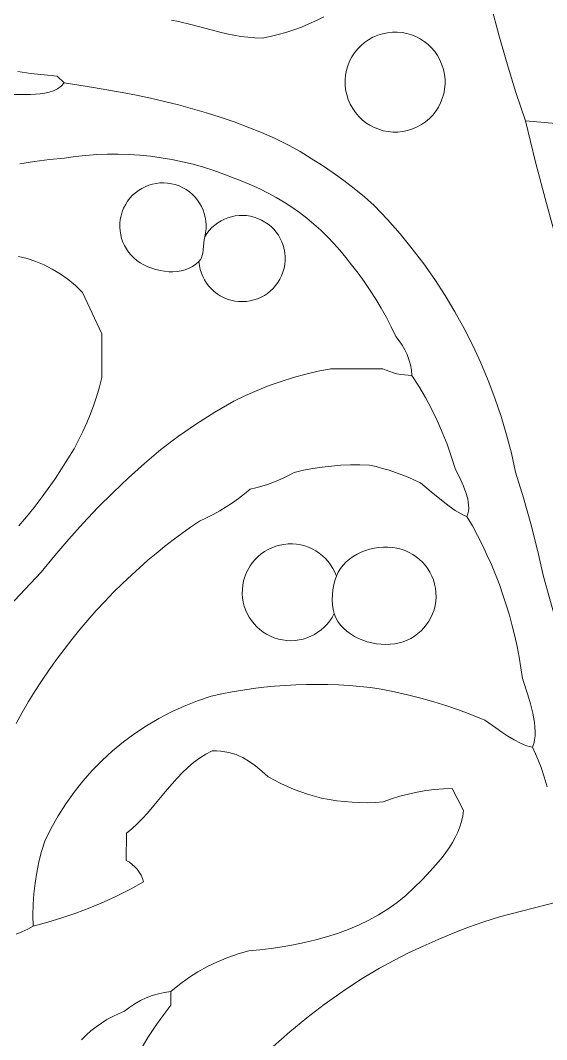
# Model space of a CAD drawing. Header units: inches. Extents: x 37.2 to 70.6, y 17.4 to 61.6.
# Drawn here: x 60.17 to 65.13, y 23.43 to 33.05 of the extents above; entities that cross this region are included whole.
import ezdxf

# ---------------------------------------------------------------- set-up
doc = ezdxf.new("R2010")
doc.units = ezdxf.units.IN
doc.header["$MEASUREMENT"] = 0
doc.layers.add('10_CLOSED_AREAS', color=7, linetype='CONTINUOUS', lineweight=18)
doc.layers.add('20_EXACT_CIRCLES', color=7, linetype='CONTINUOUS', lineweight=18)

msp = doc.modelspace()

# ---------------------------------------------------------------- linework, layer by layer
at = {"layer": '10_CLOSED_AREAS'}
for points in [[(65.2356, 30.9313), (65.128, 31.3195), (65.0265, 31.7093), (64.9311, 32.1006), (64.8409, 32.3684), (64.7571, 32.6381), (64.6797, 32.9097), (64.6086, 33.1831)], [(64.6086, 33.1831), (64.6797, 32.9097), (64.7571, 32.6381), (64.8409, 32.3684), (64.9311, 32.1006), (65.6475, 32.0362)], [(63.0276, 33.0807), (62.9586, 33.0459), (62.8884, 33.014), (62.817, 32.9847), (62.7446, 32.9583), (62.6712, 32.9347), (62.5969, 32.914), (62.5219, 32.8961), (62.4461, 32.8812), (62.3786, 32.8826), (62.3116, 32.8878), (62.2451, 32.8964), (62.1791, 32.9077), (62.1133, 32.9214), (62.0479, 32.9369), (61.9175, 32.971), (61.7873, 33.006), (61.6568, 33.0378), (61.5913, 33.0511)], [(61.5913, 33.0511), (61.6568, 33.0378), (61.7873, 33.006), (61.9175, 32.971), (62.0479, 32.9369), (62.1133, 32.9214), (62.1791, 32.9077), (62.2451, 32.8964), (62.3116, 32.8878), (62.3786, 32.8826), (62.4461, 32.8812), (62.5219, 32.8961), (62.5969, 32.914), (62.6712, 32.9347), (62.7446, 32.9583), (62.817, 32.9847), (62.8884, 33.014), (62.9586, 33.0459), (63.0276, 33.0807)], [(60.0733, 32.3492), (60.2619, 32.3486), (60.3082, 32.3501), (60.3535, 32.3538), (60.3973, 32.3602), (60.4393, 32.37), (60.479, 32.384), (60.516, 32.4029), (60.5499, 32.4272), (60.5804, 32.4578), (60.515, 32.5227), (60.3904, 32.534), (60.2661, 32.5478), (60.1421, 32.5642)], [(60.1421, 32.5642), (60.2661, 32.5478), (60.3904, 32.534), (60.515, 32.5227), (60.5804, 32.4578), (60.8551, 32.4148), (61.1264, 32.3671), (61.2608, 32.3408), (61.3944, 32.3126), (61.5273, 32.2822), (61.6595, 32.2494), (61.7911, 32.214), (61.9221, 32.1756), (62.0524, 32.1341), (62.1823, 32.0893), (62.3116, 32.0408), (62.4405, 31.9884), (62.569, 31.9319), (62.697, 31.8711), (62.8047, 31.8098), (62.9106, 31.7456), (63.0147, 31.6786), (63.1168, 31.6086), (63.217, 31.5359), (63.3151, 31.4605), (63.4111, 31.3823), (63.505, 31.3014), (63.6294, 31.1694), (63.7487, 31.0334), (63.8628, 30.8935), (63.9716, 30.7498), (64.0751, 30.6024), (64.1732, 30.4516), (64.2658, 30.2975), (64.3527, 30.1403), (64.434, 29.98), (64.5096, 29.8168), (64.5793, 29.651), (64.643, 29.4826), (64.7008, 29.3119), (64.7525, 29.1389), (64.7981, 28.9638), (64.8374, 28.7867), (64.9128, 28.5433), (64.9818, 28.298), (65.0445, 28.051), (65.1008, 27.8025), (65.2787, 27.1603)], [(65.2787, 27.1603), (65.1008, 27.8025), (65.0445, 28.051), (64.9818, 28.298), (64.9128, 28.5433), (64.8374, 28.7867), (64.7981, 28.9638), (64.7525, 29.1389), (64.7008, 29.3119), (64.643, 29.4826), (64.5793, 29.651), (64.5096, 29.8168), (64.434, 29.98), (64.3527, 30.1403), (64.2658, 30.2975), (64.1732, 30.4516), (64.0751, 30.6024), (63.9716, 30.7498), (63.8628, 30.8935), (63.7487, 31.0334), (63.6294, 31.1694), (63.505, 31.3014), (63.4111, 31.3823), (63.3151, 31.4605), (63.217, 31.5359), (63.1168, 31.6086), (63.0147, 31.6786), (62.9106, 31.7456), (62.8047, 31.8098), (62.697, 31.8711), (62.569, 31.9319), (62.4405, 31.9884), (62.3116, 32.0408), (62.1823, 32.0893), (62.0524, 32.1341), (61.9221, 32.1756), (61.7911, 32.214), (61.6595, 32.2494), (61.5273, 32.2822), (61.3944, 32.3126), (61.2608, 32.3408), (61.1264, 32.3671), (60.8551, 32.4148), (60.5804, 32.4578), (60.5499, 32.4272), (60.516, 32.4029), (60.479, 32.384), (60.4393, 32.37), (60.3973, 32.3602), (60.3535, 32.3538), (60.3082, 32.3501), (60.2619, 32.3486), (60.0733, 32.3492)], [(60.0609, 27.5227), (60.3642, 27.8428), (60.4916, 28.0003), (60.6231, 28.1542), (60.7585, 28.3046), (60.8978, 28.4513), (61.0409, 28.5943), (61.1878, 28.7335), (61.3384, 28.8688), (61.4926, 29.0001), (61.6578, 29.1236), (61.8274, 29.241), (62.0012, 29.352), (62.179, 29.4566), (62.2884, 29.5089), (62.3994, 29.5573), (62.512, 29.6016), (62.6261, 29.6418), (62.7416, 29.6779), (62.8584, 29.7099), (62.9763, 29.7376), (63.0952, 29.7612), (63.5851, 29.7612), (63.6176, 29.7467), (63.6508, 29.7341), (63.6846, 29.7233), (63.7189, 29.7144), (63.7536, 29.7074), (63.7887, 29.7023), (63.8241, 29.6992), (63.8596, 29.698), (63.8545, 29.7487), (63.8451, 29.7986), (63.8317, 29.8473), (63.8143, 29.8947), (63.7929, 29.9404), (63.7679, 29.9843), (63.7391, 30.026), (63.7068, 30.0655), (63.6642, 30.1555), (63.6188, 30.2441), (63.5707, 30.3312), (63.5199, 30.4167), (63.4664, 30.5006), (63.4103, 30.5827), (63.3516, 30.6632), (63.2904, 30.7418), (63.2369, 30.8114), (63.1809, 30.8789), (63.1225, 30.944), (63.0619, 31.0068), (62.999, 31.0673), (62.934, 31.1252), (62.8669, 31.1807), (62.7978, 31.2337), (62.7268, 31.284), (62.654, 31.3316), (62.5794, 31.3766), (62.503, 31.4188), (62.4251, 31.4581), (62.3456, 31.4946), (62.2646, 31.5281), (62.1822, 31.5586), (62.0869, 31.5967), (61.9905, 31.6313), (61.8932, 31.6624), (61.7949, 31.69), (61.6959, 31.7142), (61.5962, 31.7349), (61.4959, 31.752), (61.395, 31.7657), (61.2938, 31.7758), (61.1922, 31.7824), (61.0904, 31.7854), (60.9885, 31.7849), (60.8865, 31.7808), (60.7846, 31.7732), (60.6829, 31.7619), (60.5813, 31.747), (60.4403, 31.7347), (60.3002, 31.7166), (60.161, 31.6928)], [(60.161, 31.6928), (60.3002, 31.7166), (60.4403, 31.7347), (60.5813, 31.747), (60.6829, 31.7619), (60.7846, 31.7732), (60.8865, 31.7808), (60.9885, 31.7849), (61.0904, 31.7854), (61.1922, 31.7824), (61.2938, 31.7758), (61.395, 31.7657), (61.4959, 31.752), (61.5962, 31.7349), (61.6959, 31.7142), (61.7949, 31.69), (61.8932, 31.6624), (61.9905, 31.6313), (62.0869, 31.5967), (62.1822, 31.5586), (62.2646, 31.5281), (62.3456, 31.4946), (62.4251, 31.4581), (62.503, 31.4188), (62.5794, 31.3766), (62.654, 31.3316), (62.7268, 31.284), (62.7978, 31.2337), (62.8669, 31.1807), (62.934, 31.1252), (62.999, 31.0673), (63.0619, 31.0068), (63.1225, 30.944), (63.1809, 30.8789), (63.2369, 30.8114), (63.2904, 30.7418), (63.3516, 30.6632), (63.4103, 30.5827), (63.4664, 30.5006), (63.5199, 30.4167), (63.5707, 30.3312), (63.6188, 30.2441), (63.6642, 30.1555), (63.7068, 30.0655), (63.7391, 30.026), (63.7679, 29.9843), (63.7929, 29.9404), (63.8143, 29.8947), (63.8317, 29.8473), (63.8451, 29.7986), (63.8545, 29.7487), (63.8596, 29.698), (63.9253, 29.5956), (63.9869, 29.4907), (64.0443, 29.3837), (64.0975, 29.2745), (64.1463, 29.1633), (64.1909, 29.0503), (64.231, 28.9356), (64.2666, 28.8192), (64.3198, 28.7108), (64.3459, 28.6522), (64.3687, 28.5923), (64.3858, 28.5325), (64.3914, 28.503), (64.3947, 28.4741), (64.3955, 28.4458), (64.3933, 28.4184), (64.388, 28.3921), (64.3791, 28.3669), (64.4297, 28.2783), (64.478, 28.1887), (64.524, 28.0979), (64.5676, 28.0061), (64.6089, 27.9132), (64.6477, 27.8194), (64.6842, 27.7247), (64.7183, 27.6291), (64.75, 27.5326), (64.7792, 27.4354), (64.806, 27.3374), (64.8302, 27.2388), (64.852, 27.1395), (64.8713, 27.0396), (64.8881, 26.9391), (64.9024, 26.8382), (64.954, 26.6855), (64.9793, 26.5995), (65.0009, 26.5109), (65.0159, 26.4229), (65.0202, 26.38), (65.0219, 26.3383), (65.0206, 26.2983), (65.0161, 26.2602), (65.008, 26.2245), (64.996, 26.1915), (65.0381, 26.1004), (65.0753, 26.0073), (65.1076, 25.9126), (65.1349, 25.8164)], [(60.1521, 28.2796), (60.2247, 28.365), (60.2951, 28.452), (60.3635, 28.5406), (60.4298, 28.6308), (60.4939, 28.7225), (60.5558, 28.8157), (60.6156, 28.9104), (60.6731, 29.0065), (60.7157, 29.0866), (60.7555, 29.168), (60.7926, 29.2506), (60.8269, 29.3344), (60.8584, 29.4193), (60.887, 29.5052), (60.9128, 29.592), (60.9357, 29.6798), (60.9338, 30.0901), (60.7537, 30.4819), (60.6858, 30.5471), (60.6154, 30.6053), (60.5427, 30.6567), (60.4679, 30.7016), (60.3911, 30.7403), (60.3124, 30.773), (60.232, 30.8), (60.15, 30.8214)], [(60.15, 30.8214), (60.232, 30.8), (60.3124, 30.773), (60.3911, 30.7403), (60.4679, 30.7016), (60.5427, 30.6567), (60.6154, 30.6053), (60.6858, 30.5471), (60.7537, 30.4819), (60.9338, 30.0901), (60.9357, 29.6798), (60.9128, 29.592), (60.887, 29.5052), (60.8584, 29.4193), (60.8269, 29.3344), (60.7926, 29.2506), (60.7555, 29.168), (60.7157, 29.0866), (60.6731, 29.0065), (60.6156, 28.9104), (60.5558, 28.8157), (60.4939, 28.7225), (60.4298, 28.6308), (60.3635, 28.5406), (60.2951, 28.452), (60.2247, 28.365), (60.1521, 28.2796)], [(60.1265, 26.4151), (60.1845, 26.5192), (60.2447, 26.6219), (60.3071, 26.7232), (60.3717, 26.8231), (60.4384, 26.9216), (60.5072, 27.0185), (60.5781, 27.1139), (60.651, 27.2078), (60.726, 27.3), (60.803, 27.3906), (60.8819, 27.4796), (60.9628, 27.5669), (61.0457, 27.6524), (61.1304, 27.7362), (61.217, 27.8181), (61.2926, 27.8867), (61.3694, 27.9538), (61.4476, 28.0194), (61.5269, 28.0834), (61.6076, 28.1459), (61.6894, 28.2068), (61.7724, 28.2661), (61.8565, 28.3238), (61.9211, 28.3535), (61.9844, 28.3857), (62.0465, 28.4201), (62.1071, 28.457), (62.1663, 28.496), (62.224, 28.5374), (62.2801, 28.5809), (62.3345, 28.6266), (62.389, 28.639), (62.4428, 28.6535), (62.496, 28.6701), (62.5485, 28.6887), (62.6002, 28.7094), (62.6511, 28.7322), (62.701, 28.757), (62.75, 28.7837), (62.8372, 28.8035), (62.9249, 28.8201), (63.0132, 28.8334), (63.1018, 28.8436), (63.1907, 28.8505), (63.2799, 28.8541), (63.3692, 28.8546), (63.4585, 28.8517), (63.521, 28.8375), (63.583, 28.8212), (63.6444, 28.8031), (63.7051, 28.783), (63.7652, 28.761), (63.8246, 28.737), (63.8832, 28.7112), (63.9411, 28.6836), (64.0421, 28.5996), (64.1533, 28.5075), (64.2106, 28.4637), (64.2679, 28.4243), (64.3244, 28.3913), (64.352, 28.3779), (64.3791, 28.3669), (64.388, 28.3921), (64.3933, 28.4184), (64.3955, 28.4458), (64.3947, 28.4741), (64.3914, 28.503), (64.3858, 28.5325), (64.3687, 28.5923), (64.3459, 28.6522), (64.3198, 28.7108), (64.2666, 28.8192), (64.231, 28.9356), (64.1909, 29.0503), (64.1463, 29.1633), (64.0975, 29.2745), (64.0443, 29.3837), (63.9869, 29.4907), (63.9253, 29.5956), (63.8596, 29.698), (63.8241, 29.6992), (63.7887, 29.7023), (63.7536, 29.7074), (63.7189, 29.7144), (63.6846, 29.7233), (63.6508, 29.7341), (63.6176, 29.7467), (63.5851, 29.7612), (63.0952, 29.7612), (62.9763, 29.7376), (62.8584, 29.7099), (62.7416, 29.6779), (62.6261, 29.6418), (62.512, 29.6016), (62.3994, 29.5573), (62.2884, 29.5089), (62.179, 29.4566), (62.0012, 29.352), (61.8274, 29.241), (61.6578, 29.1236), (61.4926, 29.0001), (61.3384, 28.8688), (61.1878, 28.7335), (61.0409, 28.5943), (60.8978, 28.4513), (60.7585, 28.3046), (60.6231, 28.1542), (60.4916, 28.0003), (60.3642, 27.8428), (60.0609, 27.5227)], [(60.1259, 24.4278), (60.1814, 24.4494), (60.2356, 24.4746), (60.2882, 24.5032), (60.2852, 24.6051), (60.2869, 24.7068), (60.2934, 24.8083), (60.3046, 24.9092), (60.3205, 25.0096), (60.3411, 25.1091), (60.3663, 25.2077), (60.3962, 25.3051), (60.4567, 25.4265), (60.5232, 25.5439), (60.5955, 25.6572), (60.6734, 25.7661), (60.7566, 25.8706), (60.845, 25.9704), (60.9383, 26.0654), (61.0364, 26.1553), (61.139, 26.2401), (61.246, 26.3194), (61.357, 26.3931), (61.472, 26.4611), (61.5907, 26.5232), (61.7129, 26.5792), (61.8384, 26.6288), (61.9669, 26.672), (62.0656, 26.6934), (62.1647, 26.7125), (62.2641, 26.7294), (62.3638, 26.744), (62.4637, 26.7562), (62.5639, 26.7662), (62.6642, 26.7739), (62.7647, 26.7793), (62.8652, 26.7825), (62.9659, 26.7833), (63.0665, 26.7818), (63.1671, 26.778), (63.2677, 26.7719), (63.3682, 26.7636), (63.4685, 26.7529), (63.5686, 26.7399), (63.6943, 26.7147), (63.8192, 26.6862), (63.9432, 26.6544), (64.0664, 26.6192), (64.1885, 26.5807), (64.3095, 26.539), (64.4295, 26.4939), (64.5482, 26.4456), (64.6504, 26.3722), (64.7065, 26.3328), (64.7647, 26.2943), (64.8238, 26.2589), (64.8827, 26.2286), (64.9405, 26.2054), (64.9686, 26.1972), (64.996, 26.1915), (65.008, 26.2245), (65.0161, 26.2602), (65.0206, 26.2983), (65.0219, 26.3383), (65.0202, 26.38), (65.0159, 26.4229), (65.0009, 26.5109), (64.9793, 26.5995), (64.954, 26.6855), (64.9024, 26.8382), (64.8881, 26.9391), (64.8713, 27.0396), (64.852, 27.1395), (64.8302, 27.2388), (64.806, 27.3374), (64.7792, 27.4354), (64.75, 27.5326), (64.7183, 27.6291), (64.6842, 27.7247), (64.6477, 27.8194), (64.6089, 27.9132), (64.5676, 28.0061), (64.524, 28.0979), (64.478, 28.1887), (64.4297, 28.2783), (64.3791, 28.3669), (64.352, 28.3779), (64.3244, 28.3913), (64.2679, 28.4243), (64.2106, 28.4637), (64.1533, 28.5075), (64.0421, 28.5996), (63.9411, 28.6836), (63.8832, 28.7112), (63.8246, 28.737), (63.7652, 28.761), (63.7051, 28.783), (63.6444, 28.8031), (63.583, 28.8212), (63.521, 28.8375), (63.4585, 28.8517), (63.3692, 28.8546), (63.2799, 28.8541), (63.1907, 28.8505), (63.1018, 28.8436), (63.0132, 28.8334), (62.9249, 28.8201), (62.8372, 28.8035), (62.75, 28.7837), (62.701, 28.757), (62.6511, 28.7322), (62.6002, 28.7094), (62.5485, 28.6887), (62.496, 28.6701), (62.4428, 28.6535), (62.389, 28.639), (62.3345, 28.6266), (62.2801, 28.5809), (62.224, 28.5374), (62.1663, 28.496), (62.1071, 28.457), (62.0465, 28.4201), (61.9844, 28.3857), (61.9211, 28.3535), (61.8565, 28.3238), (61.7724, 28.2661), (61.6894, 28.2068), (61.6076, 28.1459), (61.5269, 28.0834), (61.4476, 28.0194), (61.3694, 27.9538), (61.2926, 27.8867), (61.217, 27.8181), (61.1304, 27.7362), (61.0457, 27.6524), (60.9628, 27.5669), (60.8819, 27.4796), (60.803, 27.3906), (60.726, 27.3), (60.651, 27.2078), (60.5781, 27.1139), (60.5072, 27.0185), (60.4384, 26.9216), (60.3717, 26.8231), (60.3071, 26.7232), (60.2447, 26.6219), (60.1845, 26.5192), (60.1265, 26.4151)], [(65.1349, 25.8164), (65.1076, 25.9126), (65.0753, 26.0073), (65.0381, 26.1004), (64.996, 26.1915), (64.9686, 26.1972), (64.9405, 26.2054), (64.8827, 26.2286), (64.8238, 26.2589), (64.7647, 26.2943), (64.7065, 26.3328), (64.6504, 26.3722), (64.5482, 26.4456), (64.4295, 26.4939), (64.3095, 26.539), (64.1885, 26.5807), (64.0664, 26.6192), (63.9432, 26.6544), (63.8192, 26.6862), (63.6943, 26.7147), (63.5686, 26.7399), (63.4685, 26.7529), (63.3682, 26.7636), (63.2677, 26.7719), (63.1671, 26.778), (63.0665, 26.7818), (62.9659, 26.7833), (62.8652, 26.7825), (62.7647, 26.7793), (62.6642, 26.7739), (62.5639, 26.7662), (62.4637, 26.7562), (62.3638, 26.744), (62.2641, 26.7294), (62.1647, 26.7125), (62.0656, 26.6934), (61.9669, 26.672), (61.8384, 26.6288), (61.7129, 26.5792), (61.5907, 26.5232), (61.472, 26.4611), (61.357, 26.3931), (61.246, 26.3194), (61.139, 26.2401), (61.0364, 26.1553), (60.9383, 26.0654), (60.845, 25.9704), (60.7566, 25.8706), (60.6734, 25.7661), (60.5955, 25.6572), (60.5232, 25.5439), (60.4567, 25.4265), (60.3962, 25.3051), (60.3663, 25.2077), (60.3411, 25.1091), (60.3205, 25.0096), (60.3046, 24.9092), (60.2934, 24.8083), (60.2869, 24.7068), (60.2852, 24.6051), (60.2882, 24.5032), (60.424, 24.5393), (60.5584, 24.58), (60.6911, 24.6254), (60.8222, 24.6753), (60.9515, 24.7297), (61.0788, 24.7886), (61.2041, 24.8519), (61.3272, 24.9197), (61.3177, 24.9521), (61.3047, 24.983), (61.2884, 25.012), (61.2691, 25.039), (61.2468, 25.0636), (61.2219, 25.0857), (61.1945, 25.105), (61.1648, 25.1212), (61.166, 25.3799), (61.218, 25.4222), (61.2682, 25.4685), (61.3169, 25.518), (61.3645, 25.5701), (61.4577, 25.6795), (61.5507, 25.7913), (61.6463, 25.9001), (61.6958, 25.9518), (61.7471, 26.0007), (61.8003, 26.0461), (61.856, 26.0876), (61.9143, 26.1242), (61.9757, 26.1555), (62.0177, 26.1557), (62.0576, 26.1535), (62.0957, 26.1488), (62.1321, 26.1418), (62.167, 26.1326), (62.2006, 26.1213), (62.2331, 26.1079), (62.2646, 26.0927), (62.3256, 26.0566), (62.3849, 26.014), (62.444, 25.9654), (62.5045, 25.9117), (62.5636, 25.8785), (62.6238, 25.8475), (62.6851, 25.8189), (62.7475, 25.7925), (62.8107, 25.7686), (62.8749, 25.747), (62.9399, 25.7279), (63.0056, 25.7112), (63.0776, 25.6972), (63.1499, 25.6859), (63.2226, 25.6772), (63.2955, 25.6712), (63.3686, 25.6679), (63.4418, 25.6673), (63.515, 25.6694), (63.5881, 25.6742), (63.6667, 25.7029), (63.7463, 25.728), (63.8269, 25.7494), (63.9083, 25.7673), (63.9905, 25.7815), (64.0732, 25.792), (64.1564, 25.7988), (64.24, 25.8019), (64.3446, 25.5947), (64.3392, 25.5423), (64.3284, 25.4905), (64.3129, 25.4394), (64.2929, 25.3891), (64.269, 25.3395), (64.2417, 25.2908), (64.2114, 25.2431), (64.1786, 25.1963), (64.1437, 25.1506), (64.1073, 25.1061), (64.0315, 25.0207), (63.955, 24.9406), (63.8816, 24.8663), (63.8035, 24.7933), (63.7212, 24.7262), (63.6349, 24.6649), (63.5451, 24.6091), (63.4521, 24.5584), (63.3563, 24.5127), (63.258, 24.4717), (63.1576, 24.435), (63.0555, 24.4025), (62.952, 24.3739), (62.8474, 24.3489), (62.7422, 24.3272), (62.6367, 24.3086), (62.5312, 24.2929), (62.4262, 24.2797), (62.322, 24.2688), (62.221, 24.2406), (62.1221, 24.2066), (62.0255, 24.1668), (61.9316, 24.1215), (61.8405, 24.0706), (61.7526, 24.0144), (61.668, 23.9529), (61.5869, 23.8864), (61.5865, 23.7565), (61.5102, 23.6579), (61.4379, 23.5565), (61.3697, 23.4524), (61.3055, 23.3458)], [(60.7428, 23.4318), (60.7866, 23.4752), (60.8326, 23.5159), (60.8808, 23.5539), (60.9311, 23.589), (60.9833, 23.6213), (61.0372, 23.6506), (61.0928, 23.6768), (61.15, 23.6999), (61.1976, 23.7374), (61.2477, 23.771), (61.3, 23.8007), (61.3543, 23.8263), (61.4104, 23.8478), (61.468, 23.865), (61.5269, 23.8779), (61.5869, 23.8864), (61.668, 23.9529), (61.7526, 24.0144), (61.8405, 24.0706), (61.9316, 24.1215), (62.0255, 24.1668), (62.1221, 24.2066), (62.221, 24.2406), (62.322, 24.2688), (62.4262, 24.2797), (62.5312, 24.2929), (62.6367, 24.3086), (62.7422, 24.3272), (62.8474, 24.3489), (62.952, 24.3739), (63.0555, 24.4025), (63.1576, 24.435), (63.258, 24.4717), (63.3563, 24.5127), (63.4521, 24.5584), (63.5451, 24.6091), (63.6349, 24.6649), (63.7212, 24.7262), (63.8035, 24.7933), (63.8816, 24.8663), (63.955, 24.9406), (64.0315, 25.0207), (64.1073, 25.1061), (64.1437, 25.1506), (64.1786, 25.1963), (64.2114, 25.2431), (64.2417, 25.2908), (64.269, 25.3395), (64.2929, 25.3891), (64.3129, 25.4394), (64.3284, 25.4905), (64.3392, 25.5423), (64.3446, 25.5947), (64.24, 25.8019), (64.1564, 25.7988), (64.0732, 25.792), (63.9905, 25.7815), (63.9083, 25.7673), (63.8269, 25.7494), (63.7463, 25.728), (63.6667, 25.7029), (63.5881, 25.6742), (63.515, 25.6694), (63.4418, 25.6673), (63.3686, 25.6679), (63.2955, 25.6712), (63.2226, 25.6772), (63.1499, 25.6859), (63.0776, 25.6972), (63.0056, 25.7112), (62.9399, 25.7279), (62.8749, 25.747), (62.8107, 25.7686), (62.7475, 25.7925), (62.6851, 25.8189), (62.6238, 25.8475), (62.5636, 25.8785), (62.5045, 25.9117), (62.444, 25.9654), (62.3849, 26.014), (62.3256, 26.0566), (62.2646, 26.0927), (62.2331, 26.1079), (62.2006, 26.1213), (62.167, 26.1326), (62.1321, 26.1418), (62.0957, 26.1488), (62.0576, 26.1535), (62.0177, 26.1557), (61.9757, 26.1555), (61.9143, 26.1242), (61.856, 26.0876), (61.8003, 26.0461), (61.7471, 26.0007), (61.6958, 25.9518), (61.6463, 25.9001), (61.5507, 25.7913), (61.4577, 25.6795), (61.3645, 25.5701), (61.3169, 25.518), (61.2682, 25.4685), (61.218, 25.4222), (61.166, 25.3799), (61.1648, 25.1212), (61.1945, 25.105), (61.2219, 25.0857), (61.2468, 25.0636), (61.2691, 25.039), (61.2884, 25.012), (61.3047, 24.983), (61.3177, 24.9521), (61.3272, 24.9197), (61.2041, 24.8519), (61.0788, 24.7886), (60.9515, 24.7297), (60.8222, 24.6753), (60.6911, 24.6254), (60.5584, 24.58), (60.424, 24.5393), (60.2882, 24.5032), (60.2356, 24.4746), (60.1814, 24.4494), (60.1259, 24.4278)], [(65.2233, 24.7305), (64.685, 24.5915), (64.5386, 24.5436), (64.3934, 24.492), (64.2497, 24.4368), (64.1075, 24.3779), (63.9667, 24.3155), (63.8276, 24.2496), (63.6902, 24.1801), (63.5545, 24.1071), (63.3759, 23.9986), (63.2017, 23.884), (63.032, 23.7635), (62.8671, 23.6373), (62.7069, 23.5053), (62.5517, 23.3679)], [(62.5517, 23.3679), (62.7069, 23.5053), (62.8671, 23.6373), (63.032, 23.7635), (63.2017, 23.884), (63.3759, 23.9986), (63.5545, 24.1071), (63.6902, 24.1801), (63.8276, 24.2496), (63.9667, 24.3155), (64.1075, 24.3779), (64.2497, 24.4368), (64.3934, 24.492), (64.5386, 24.5436), (64.685, 24.5915), (65.2233, 24.7305)], [(61.3055, 23.3458), (61.3697, 23.4524), (61.4379, 23.5565), (61.5102, 23.6579), (61.5865, 23.7565), (61.5869, 23.8864), (61.5269, 23.8779), (61.468, 23.865), (61.4104, 23.8478), (61.3543, 23.8263), (61.3, 23.8007), (61.2477, 23.771), (61.1976, 23.7374), (61.15, 23.6999), (61.0928, 23.6768), (61.0372, 23.6506), (60.9833, 23.6213), (60.9311, 23.589), (60.8808, 23.5539), (60.8326, 23.5159), (60.7866, 23.4752), (60.7428, 23.4318)]]:
    msp.add_lwpolyline(points, dxfattribs=at)
for points in [[(62.2249, 30.3953), (62.1878, 30.4), (62.1519, 30.4079), (62.1172, 30.4188), (62.0839, 30.4327), (62.0522, 30.4493), (62.0223, 30.4686), (61.9942, 30.4903), (61.9682, 30.5144), (61.9443, 30.5406), (61.9228, 30.5689), (61.9038, 30.599), (61.8874, 30.6308), (61.8738, 30.6641), (61.8631, 30.6989), (61.8555, 30.7349), (61.8512, 30.7721), (61.8227, 30.7469), (61.7915, 30.7258), (61.7578, 30.7086), (61.7221, 30.6952), (61.6846, 30.6855), (61.6459, 30.6793), (61.6061, 30.6765), (61.5658, 30.6769), (61.5252, 30.6806), (61.4848, 30.6872), (61.4449, 30.6967), (61.4059, 30.709), (61.3681, 30.7239), (61.3319, 30.7413), (61.2978, 30.761), (61.2659, 30.7831), (61.2368, 30.8073), (61.2104, 30.8337), (61.1868, 30.862), (61.1661, 30.8921), (61.1483, 30.9237), (61.1335, 30.9566), (61.1216, 30.9905), (61.1128, 31.0253), (61.1071, 31.0608), (61.1045, 31.0966), (61.1051, 31.1327), (61.109, 31.1688), (61.116, 31.2046), (61.1264, 31.2399), (61.1402, 31.2746), (61.1573, 31.3085), (61.1775, 31.3406), (61.2002, 31.3702), (61.2252, 31.3973), (61.2523, 31.4217), (61.2813, 31.4435), (61.3119, 31.4626), (61.344, 31.4788), (61.3774, 31.4921), (61.4118, 31.5024), (61.447, 31.5097), (61.4828, 31.5139), (61.519, 31.5148), (61.5555, 31.5125), (61.5919, 31.5069), (61.6281, 31.4978), (61.6639, 31.4852), (61.6984, 31.4694), (61.7307, 31.4508), (61.7609, 31.4296), (61.7887, 31.406), (61.8141, 31.3801), (61.837, 31.3523), (61.8573, 31.3226), (61.8749, 31.2913), (61.8896, 31.2585), (61.9015, 31.2246), (61.9103, 31.1896), (61.916, 31.1538), (61.9185, 31.1174), (61.9177, 31.0805), (61.9135, 31.0435), (61.9058, 31.0063), (61.9261, 31.0377), (61.9488, 31.0667), (61.9738, 31.0932), (62.0007, 31.1171), (62.0295, 31.1384), (62.0599, 31.157), (62.0917, 31.1728), (62.1247, 31.1857), (62.1587, 31.1958), (62.1934, 31.2029), (62.2288, 31.2069), (62.2646, 31.2079), (62.3006, 31.2056), (62.3365, 31.2001), (62.3723, 31.1912), (62.4076, 31.179), (62.4417, 31.1636), (62.4737, 31.1454), (62.5036, 31.1247), (62.5313, 31.1017), (62.5566, 31.0764), (62.5796, 31.0491), (62.5999, 31.0201), (62.6177, 30.9894), (62.6327, 30.9573), (62.6449, 30.9239), (62.6542, 30.8896), (62.6605, 30.8543), (62.6636, 30.8184), (62.6635, 30.782), (62.6601, 30.7454), (62.6533, 30.7086), (62.6432, 30.6726), (62.63, 30.6382), (62.614, 30.6056), (62.5953, 30.5748), (62.5741, 30.5459), (62.5506, 30.5192), (62.5249, 30.4947), (62.4972, 30.4725), (62.4677, 30.4529), (62.4366, 30.4358), (62.404, 30.4215), (62.3701, 30.41), (62.3351, 30.4016), (62.2991, 30.3962), (62.2623, 30.3941)], [(61.9058, 31.0063), (61.9003, 30.9784), (61.8968, 30.9475), (61.8907, 30.8823), (61.886, 30.8503), (61.8785, 30.8205), (61.8673, 30.794), (61.8512, 30.7721), (61.8555, 30.7349), (61.8631, 30.6989), (61.8738, 30.6641), (61.8874, 30.6308), (61.9038, 30.599), (61.9228, 30.5689), (61.9443, 30.5406), (61.9682, 30.5144), (61.9942, 30.4903), (62.0223, 30.4686), (62.0522, 30.4493), (62.0839, 30.4327), (62.1172, 30.4188), (62.1519, 30.4079), (62.1878, 30.4), (62.2249, 30.3953), (62.2623, 30.3941), (62.2991, 30.3962), (62.3351, 30.4016), (62.3701, 30.41), (62.404, 30.4215), (62.4366, 30.4358), (62.4677, 30.4529), (62.4972, 30.4725), (62.5249, 30.4947), (62.5506, 30.5192), (62.5741, 30.5459), (62.5953, 30.5748), (62.614, 30.6056), (62.63, 30.6382), (62.6432, 30.6726), (62.6533, 30.7086), (62.6601, 30.7454), (62.6635, 30.782), (62.6636, 30.8184), (62.6605, 30.8543), (62.6542, 30.8896), (62.6449, 30.9239), (62.6327, 30.9573), (62.6177, 30.9894), (62.5999, 31.0201), (62.5796, 31.0491), (62.5566, 31.0764), (62.5313, 31.1017), (62.5036, 31.1247), (62.4737, 31.1454), (62.4417, 31.1636), (62.4076, 31.179), (62.3723, 31.1912), (62.3365, 31.2001), (62.3006, 31.2056), (62.2646, 31.2079), (62.2288, 31.2069), (62.1934, 31.2029), (62.1587, 31.1958), (62.1247, 31.1857), (62.0917, 31.1728), (62.0599, 31.157), (62.0295, 31.1384), (62.0007, 31.1171), (61.9738, 31.0932), (61.9488, 31.0667), (61.9261, 31.0377)], [(63.1259, 27.4509), (63.1156, 27.4909), (63.1097, 27.5346), (63.1078, 27.5807), (63.1096, 27.6281), (63.1147, 27.6753), (63.1229, 27.7212), (63.1338, 27.7646), (63.147, 27.8041), (63.1319, 27.8416), (63.1139, 27.8771), (63.0931, 27.9105), (63.0696, 27.9418), (63.0438, 27.9707), (63.0157, 27.9972), (62.9856, 28.0212), (62.9536, 28.0425), (62.92, 28.0611), (62.8848, 28.0768), (62.8484, 28.0896), (62.8108, 28.0992), (62.7723, 28.1056), (62.733, 28.1088), (62.6932, 28.1085), (62.6529, 28.1046), (62.6132, 28.0972), (62.5748, 28.0866), (62.5379, 28.0728), (62.5027, 28.056), (62.4692, 28.0364), (62.4377, 28.0141), (62.4082, 27.9893), (62.3809, 27.9622), (62.3561, 27.9329), (62.3337, 27.9015), (62.314, 27.8683), (62.2972, 27.8334), (62.2832, 27.7969), (62.2724, 27.759), (62.2648, 27.7199), (62.2607, 27.6797), (62.26, 27.6393), (62.2629, 27.5995), (62.2691, 27.5607), (62.2786, 27.5228), (62.2912, 27.4861), (62.3068, 27.4508), (62.3253, 27.417), (62.3465, 27.3849), (62.3703, 27.3547), (62.3967, 27.3266), (62.4253, 27.3008), (62.4562, 27.2773), (62.4892, 27.2565), (62.5242, 27.2384), (62.5611, 27.2232), (62.5997, 27.2112), (62.6391, 27.2026), (62.6787, 27.1975), (62.718, 27.1959), (62.757, 27.1978), (62.7955, 27.2029), (62.8332, 27.2112), (62.87, 27.2226), (62.9056, 27.2371), (62.9399, 27.2544), (62.9726, 27.2747), (63.0037, 27.2977), (63.0327, 27.3233), (63.0597, 27.3516), (63.0844, 27.3823), (63.1065, 27.4154)], [(63.1259, 27.4509), (63.1065, 27.4154), (63.0844, 27.3823), (63.0597, 27.3516), (63.0327, 27.3233), (63.0037, 27.2977), (62.9726, 27.2747), (62.9399, 27.2544), (62.9056, 27.2371), (62.87, 27.2226), (62.8332, 27.2112), (62.7955, 27.2029), (62.757, 27.1978), (62.718, 27.1959), (62.6787, 27.1975), (62.6391, 27.2026), (62.5997, 27.2112), (62.5611, 27.2232), (62.5242, 27.2384), (62.4892, 27.2565), (62.4562, 27.2773), (62.4253, 27.3008), (62.3967, 27.3266), (62.3703, 27.3547), (62.3465, 27.3849), (62.3253, 27.417), (62.3068, 27.4508), (62.2912, 27.4861), (62.2786, 27.5228), (62.2691, 27.5607), (62.2629, 27.5995), (62.26, 27.6393), (62.2607, 27.6797), (62.2648, 27.7199), (62.2724, 27.759), (62.2832, 27.7969), (62.2972, 27.8334), (62.314, 27.8683), (62.3337, 27.9015), (62.3561, 27.9329), (62.3809, 27.9622), (62.4082, 27.9893), (62.4377, 28.0141), (62.4692, 28.0364), (62.5027, 28.056), (62.5379, 28.0728), (62.5748, 28.0866), (62.6132, 28.0972), (62.6529, 28.1046), (62.6932, 28.1085), (62.733, 28.1088), (62.7723, 28.1056), (62.8108, 28.0992), (62.8484, 28.0896), (62.8848, 28.0768), (62.92, 28.0611), (62.9536, 28.0425), (62.9856, 28.0212), (63.0157, 27.9972), (63.0438, 27.9707), (63.0696, 27.9418), (63.0931, 27.9105), (63.1139, 27.8771), (63.1319, 27.8416), (63.147, 27.8041), (63.1642, 27.8418), (63.1855, 27.8769), (63.2106, 27.9093), (63.2391, 27.9391), (63.2707, 27.9661), (63.305, 27.9904), (63.3417, 28.0118), (63.3804, 28.0303), (63.4206, 28.0458), (63.4622, 28.0584), (63.5046, 28.0679), (63.5476, 28.0744), (63.5907, 28.0777), (63.6337, 28.0778), (63.6762, 28.0747), (63.7177, 28.0683), (63.7579, 28.0585), (63.7965, 28.0453), (63.8333, 28.029), (63.8683, 28.0097), (63.9012, 27.9875), (63.9319, 27.9627), (63.9603, 27.9354), (63.9862, 27.9059), (64.0095, 27.8742), (64.03, 27.8406), (64.0476, 27.8053), (64.0622, 27.7684), (64.0736, 27.7301), (64.0816, 27.6907), (64.0862, 27.6501), (64.0871, 27.6088), (64.0844, 27.5675), (64.078, 27.5272), (64.0682, 27.4881), (64.0552, 27.4503), (64.039, 27.4141), (64.0198, 27.3796), (63.9978, 27.347), (63.9731, 27.3164), (63.9459, 27.288), (63.9164, 27.262), (63.8846, 27.2386), (63.8507, 27.2179), (63.815, 27.2002), (63.7774, 27.1855), (63.7383, 27.174), (63.6977, 27.166), (63.6558, 27.1614), (63.6128, 27.1601), (63.5692, 27.1619), (63.5254, 27.1668), (63.4817, 27.1748), (63.4386, 27.1858), (63.3965, 27.1998), (63.3557, 27.2168), (63.3167, 27.2365), (63.2798, 27.2591), (63.2455, 27.2845), (63.2141, 27.3126), (63.186, 27.3433), (63.1617, 27.3766), (63.1416, 27.4125)]]:
    msp.add_lwpolyline(points, close=True, dxfattribs=at)
at = {"layer": '20_EXACT_CIRCLES'}
for points in [[(63.2588, 32.3013), (63.2443, 32.3473), (63.2347, 32.3937), (63.2298, 32.4401), (63.2296, 32.4863), (63.2339, 32.5318), (63.2425, 32.5765), (63.2553, 32.62), (63.2722, 32.662), (63.293, 32.7022), (63.3176, 32.7403), (63.3458, 32.7759), (63.3775, 32.8089), (63.4126, 32.8388), (63.451, 32.8655), (63.4924, 32.8885), (63.5367, 32.9075), (63.5828, 32.922), (63.6292, 32.9316), (63.6756, 32.9365), (63.7217, 32.9367), (63.7673, 32.9324), (63.812, 32.9238), (63.8554, 32.911), (63.8974, 32.8941), (63.9376, 32.8733), (63.9757, 32.8487), (64.0114, 32.8205), (64.0444, 32.7888), (64.0743, 32.7537), (64.1009, 32.7153), (64.1239, 32.6739), (64.143, 32.6296), (64.1575, 32.5835), (64.1671, 32.5371), (64.1719, 32.4907), (64.1721, 32.4446), (64.1679, 32.399), (64.1593, 32.3544), (64.1465, 32.3109), (64.1296, 32.2689), (64.1088, 32.2287), (64.0842, 32.1906), (64.056, 32.1549), (64.0242, 32.122), (63.9891, 32.092), (63.9508, 32.0654), (63.9094, 32.0424), (63.865, 32.0233), (63.819, 32.0088), (63.7726, 31.9992), (63.7262, 31.9944), (63.68, 31.9942), (63.6345, 31.9984), (63.5898, 32.007), (63.5463, 32.0199), (63.5043, 32.0367), (63.4641, 32.0575), (63.4261, 32.0821), (63.3904, 32.1104), (63.3574, 32.1421), (63.3275, 32.1772), (63.3008, 32.2155), (63.2778, 32.2569)], [(61.8512, 30.7721), (61.8673, 30.794), (61.8785, 30.8205), (61.886, 30.8503), (61.8907, 30.8823), (61.8968, 30.9475), (61.9003, 30.9784), (61.9058, 31.0063), (61.9135, 31.0435), (61.9177, 31.0805), (61.9185, 31.1174), (61.916, 31.1538), (61.9103, 31.1896), (61.9015, 31.2246), (61.8896, 31.2585), (61.8749, 31.2913), (61.8573, 31.3226), (61.837, 31.3523), (61.8141, 31.3801), (61.7887, 31.406), (61.7609, 31.4296), (61.7307, 31.4508), (61.6984, 31.4694), (61.6639, 31.4852), (61.6281, 31.4978), (61.5919, 31.5069), (61.5555, 31.5125), (61.519, 31.5148), (61.4828, 31.5139), (61.447, 31.5097), (61.4118, 31.5024), (61.3774, 31.4921), (61.344, 31.4788), (61.3119, 31.4626), (61.2813, 31.4435), (61.2523, 31.4217), (61.2252, 31.3973), (61.2002, 31.3702), (61.1775, 31.3406), (61.1573, 31.3085), (61.1402, 31.2746), (61.1264, 31.2399), (61.116, 31.2046), (61.109, 31.1688), (61.1051, 31.1327), (61.1045, 31.0966), (61.1071, 31.0608), (61.1128, 31.0253), (61.1216, 30.9905), (61.1335, 30.9566), (61.1483, 30.9237), (61.1661, 30.8921), (61.1868, 30.862), (61.2104, 30.8337), (61.2368, 30.8073), (61.2659, 30.7831), (61.2978, 30.761), (61.3319, 30.7413), (61.3681, 30.7239), (61.4059, 30.709), (61.4449, 30.6967), (61.4848, 30.6872), (61.5252, 30.6806), (61.5658, 30.6769), (61.6061, 30.6765), (61.6459, 30.6793), (61.6846, 30.6855), (61.7221, 30.6952), (61.7578, 30.7086), (61.7915, 30.7258), (61.8227, 30.7469)], [(63.147, 27.8041), (63.1338, 27.7646), (63.1229, 27.7212), (63.1147, 27.6753), (63.1096, 27.6281), (63.1078, 27.5807), (63.1097, 27.5346), (63.1156, 27.4909), (63.1259, 27.4509), (63.1416, 27.4125), (63.1617, 27.3766), (63.186, 27.3433), (63.2141, 27.3126), (63.2455, 27.2845), (63.2798, 27.2591), (63.3167, 27.2365), (63.3557, 27.2168), (63.3965, 27.1998), (63.4386, 27.1858), (63.4817, 27.1748), (63.5254, 27.1668), (63.5692, 27.1619), (63.6128, 27.1601), (63.6558, 27.1614), (63.6977, 27.166), (63.7383, 27.174), (63.7774, 27.1855), (63.815, 27.2002), (63.8507, 27.2179), (63.8846, 27.2386), (63.9164, 27.262), (63.9459, 27.288), (63.9731, 27.3164), (63.9978, 27.347), (64.0198, 27.3796), (64.039, 27.4141), (64.0552, 27.4503), (64.0682, 27.4881), (64.078, 27.5272), (64.0844, 27.5675), (64.0871, 27.6088), (64.0862, 27.6501), (64.0816, 27.6907), (64.0736, 27.7301), (64.0622, 27.7684), (64.0476, 27.8053), (64.03, 27.8406), (64.0095, 27.8742), (63.9862, 27.9059), (63.9603, 27.9354), (63.9319, 27.9627), (63.9012, 27.9875), (63.8683, 28.0097), (63.8333, 28.029), (63.7965, 28.0453), (63.7579, 28.0585), (63.7177, 28.0683), (63.6762, 28.0747), (63.6337, 28.0778), (63.5907, 28.0777), (63.5476, 28.0744), (63.5046, 28.0679), (63.4622, 28.0584), (63.4206, 28.0458), (63.3804, 28.0303), (63.3417, 28.0118), (63.305, 27.9904), (63.2707, 27.9661), (63.2391, 27.9391), (63.2106, 27.9093), (63.1855, 27.8769), (63.1642, 27.8418)]]:
    msp.add_lwpolyline(points, close=True, dxfattribs=at)

doc.saveas('drawing.dxf')
